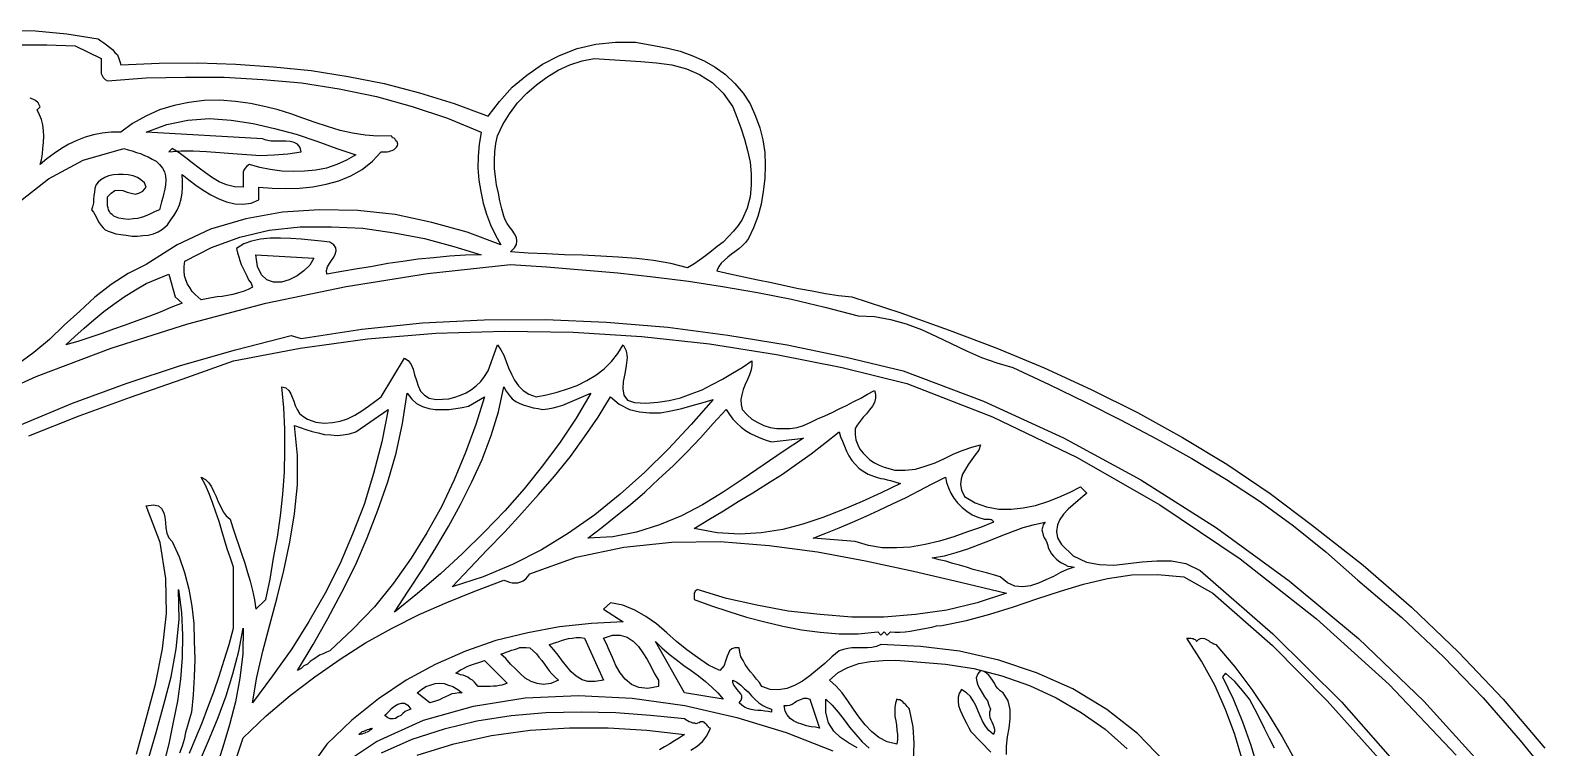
# Model space of a CAD drawing. Extents: x 0.02 to 6.46, y 0.03 to 9.18.
# Drawn here: x 2.861 to 5.976, y 6.223 to 7.688 of the extents above; entities that cross this region are included whole.
import ezdxf

# ---------------------------------------------------------------- set-up
doc = ezdxf.new("R2010")
doc.units = 0
doc.layers.add('1', color=7, linetype='Continuous')

msp = doc.modelspace()

# ---------------------------------------------------------------- linework, layer by layer
for points in [[(2.808, 7.688), (2.872, 7.687), (2.936, 7.681), (3, 7.671), (3.005, 7.667), (3.011, 7.663), (3.017, 7.659), (3.023, 7.654), (3.029, 7.649), (3.034, 7.643), (3.039, 7.638), (3.042, 7.631), (3.044, 7.625), (3.046, 7.618), (3.124, 7.621), (3.203, 7.622), (3.281, 7.619), (3.358, 7.614), (3.435, 7.606), (3.51, 7.594), (3.584, 7.58), (3.656, 7.561), (3.727, 7.539), (3.796, 7.513), (3.819, 7.543), (3.845, 7.572), (3.875, 7.597), (3.907, 7.619), (3.942, 7.637), (3.978, 7.651), (4.016, 7.66), (4.056, 7.664), (4.097, 7.664), (4.138, 7.657), (4.163, 7.652), (4.188, 7.646), (4.212, 7.637), (4.237, 7.626), (4.26, 7.613), (4.281, 7.598), (4.3, 7.58), (4.317, 7.56), (4.331, 7.538), (4.342, 7.513), (4.351, 7.489), (4.357, 7.465), (4.361, 7.439), (4.362, 7.413), (4.361, 7.386), (4.358, 7.359), (4.354, 7.333), (4.347, 7.308), (4.338, 7.285), (4.328, 7.263), (4.322, 7.255), (4.315, 7.248), (4.308, 7.242), (4.3, 7.236), (4.293, 7.231), (4.286, 7.225), (4.279, 7.219), (4.272, 7.213), (4.267, 7.206), (4.263, 7.197), (4.29, 7.191), (4.318, 7.185), (4.347, 7.179), (4.375, 7.173), (4.402, 7.167), (4.43, 7.161), (4.458, 7.156), (4.485, 7.151), (4.512, 7.147), (4.539, 7.144), (4.639, 7.111), (4.738, 7.076), (4.835, 7.039), (4.932, 6.999), (5.028, 6.955), (5.122, 6.908), (5.214, 6.857), (5.305, 6.802), (5.393, 6.742), (5.48, 6.677), (5.583, 6.596), (5.682, 6.51), (5.778, 6.418), (5.869, 6.322), (5.954, 6.222)], [(2.84, 6.882), (2.947, 6.927), (3.057, 6.967), (3.168, 7.004), (3.28, 7.036), (3.394, 7.065), (3.414, 7.059), (3.538, 7.078), (3.662, 7.091), (3.788, 7.097), (3.913, 7.098), (4.038, 7.092), (4.163, 7.082), (4.286, 7.066), (4.407, 7.046), (4.527, 7.021), (4.644, 6.993)], [(3.186, 6.212), (3.199, 6.243), (3.212, 6.274), (3.224, 6.305), (3.236, 6.337), (3.247, 6.369), (3.257, 6.402), (3.267, 6.434), (3.276, 6.467), (3.276, 6.477), (3.276, 6.488), (3.276, 6.5), (3.276, 6.513), (3.276, 6.526), (3.276, 6.539), (3.276, 6.553), (3.276, 6.566), (3.276, 6.579), (3.276, 6.592), (3.27, 6.61), (3.263, 6.629), (3.258, 6.648), (3.252, 6.666), (3.247, 6.685), (3.24, 6.704), (3.234, 6.722), (3.227, 6.74), (3.219, 6.759), (3.21, 6.776), (3.219, 6.771), (3.226, 6.764), (3.231, 6.756), (3.236, 6.746), (3.241, 6.736), (3.245, 6.725), (3.25, 6.715), (3.255, 6.705), (3.261, 6.697), (3.269, 6.69), (3.275, 6.672), (3.281, 6.654), (3.287, 6.636), (3.293, 6.618), (3.299, 6.6), (3.305, 6.581), (3.31, 6.563), (3.315, 6.544), (3.319, 6.525), (3.322, 6.506), (3.342, 6.526), (3.351, 6.567), (3.358, 6.61), (3.366, 6.653), (3.372, 6.697), (3.377, 6.741), (3.38, 6.786), (3.381, 6.83), (3.381, 6.874), (3.379, 6.917), (3.375, 6.96), (3.383, 6.958), (3.389, 6.953), (3.393, 6.946), (3.396, 6.939), (3.399, 6.931), (3.402, 6.922), (3.406, 6.914), (3.411, 6.906), (3.418, 6.9), (3.427, 6.894), (3.444, 6.888), (3.461, 6.886), (3.478, 6.887), (3.494, 6.89), (3.509, 6.895), (3.524, 6.902), (3.538, 6.911), (3.552, 6.921), (3.565, 6.93), (3.578, 6.94), (3.625, 7.019), (3.633, 7.014), (3.639, 7.006), (3.643, 6.996), (3.646, 6.985), (3.65, 6.973), (3.653, 6.962), (3.658, 6.951), (3.666, 6.943), (3.676, 6.937), (3.69, 6.934), (3.703, 6.935), (3.716, 6.936), (3.728, 6.939), (3.74, 6.943), (3.751, 6.948), (3.762, 6.955), (3.772, 6.962), (3.781, 6.971), (3.789, 6.981), (3.796, 6.993), (3.815, 7.046), (3.822, 7.036), (3.828, 7.025), (3.833, 7.012), (3.838, 6.999), (3.844, 6.986), (3.85, 6.974), (3.858, 6.962), (3.868, 6.953), (3.879, 6.945), (3.894, 6.94)], [(3.894, 6.94), (3.915, 6.944), (3.937, 6.949), (3.958, 6.956), (3.978, 6.963), (3.998, 6.973), (4.016, 6.984), (4.033, 6.997), (4.048, 7.012), (4.061, 7.028), (4.072, 7.046), (4.078, 7.034), (4.08, 7.02), (4.078, 7.004), (4.075, 6.987), (4.072, 6.971), (4.071, 6.956), (4.073, 6.943), (4.081, 6.933), (4.095, 6.928), (4.118, 6.927), (4.143, 6.929), (4.166, 6.932), (4.189, 6.938), (4.211, 6.946), (4.233, 6.954), (4.254, 6.965), (4.275, 6.976), (4.295, 6.988), (4.315, 7), (4.335, 7.013), (4.335, 7.004), (4.333, 6.995), (4.33, 6.985), (4.326, 6.975), (4.321, 6.965), (4.317, 6.955), (4.314, 6.944), (4.312, 6.934), (4.313, 6.924), (4.315, 6.914), (4.325, 6.903), (4.335, 6.894), (4.347, 6.887), (4.359, 6.881), (4.372, 6.877), (4.386, 6.875), (4.4, 6.875), (4.413, 6.875), (4.427, 6.877), (4.44, 6.881), (4.455, 6.888), (4.469, 6.895), (4.484, 6.901), (4.499, 6.908), (4.513, 6.915), (4.528, 6.922), (4.543, 6.93), (4.557, 6.937), (4.571, 6.945), (4.585, 6.953), (4.587, 6.945), (4.587, 6.937), (4.585, 6.928), (4.581, 6.921), (4.575, 6.913), (4.569, 6.905), (4.562, 6.898), (4.556, 6.89), (4.55, 6.882), (4.546, 6.875), (4.546, 6.863), (4.547, 6.852), (4.551, 6.842), (4.555, 6.833), (4.562, 6.825), (4.569, 6.818), (4.576, 6.811), (4.585, 6.805), (4.595, 6.8), (4.605, 6.796), (4.627, 6.79), (4.648, 6.79), (4.669, 6.792), (4.689, 6.798), (4.709, 6.805), (4.728, 6.814), (4.747, 6.823), (4.766, 6.831), (4.784, 6.837), (4.802, 6.842), (4.798, 6.831), (4.791, 6.821), (4.784, 6.812), (4.777, 6.802), (4.771, 6.792), (4.765, 6.782), (4.762, 6.772), (4.761, 6.761), (4.763, 6.749), (4.769, 6.736), (4.791, 6.723), (4.814, 6.715), (4.839, 6.71), (4.864, 6.71), (4.889, 6.713), (4.914, 6.718), (4.939, 6.726), (4.962, 6.735), (4.985, 6.745), (5.006, 6.756), (5.019, 6.743), (5.011, 6.736), (5.001, 6.728), (4.991, 6.719), (4.981, 6.71), (4.971, 6.7), (4.964, 6.689), (4.959, 6.678), (4.957, 6.665), (4.959, 6.652), (4.967, 6.638), (4.991, 6.615), (5.018, 6.602), (5.045, 6.597), (5.074, 6.596), (5.103, 6.599), (5.132, 6.603), (5.162, 6.605), (5.192, 6.605), (5.221, 6.599), (5.25, 6.585), (5.399, 6.456), (5.539, 6.317), (5.668, 6.17)], [(4.644, 6.993), (4.808, 6.931), (4.971, 6.856), (5.129, 6.77), (5.284, 6.672), (5.432, 6.564), (5.574, 6.446), (5.707, 6.318), (5.831, 6.181)], [(3.078, 6.21), (3.098, 6.282), (3.117, 6.353), (3.131, 6.425), (3.139, 6.497), (3.138, 6.569), (3.126, 6.642), (3.098, 6.717), (3.113, 6.719), (3.123, 6.717), (3.129, 6.712), (3.134, 6.703), (3.136, 6.694), (3.137, 6.683), (3.138, 6.672), (3.14, 6.661), (3.144, 6.652), (3.151, 6.644), (3.165, 6.613), (3.176, 6.581), (3.185, 6.547), (3.191, 6.512), (3.195, 6.477), (3.196, 6.441), (3.197, 6.404), (3.196, 6.368), (3.194, 6.331), (3.19, 6.296), (3.186, 6.282), (3.182, 6.268), (3.178, 6.254), (3.175, 6.24), (3.171, 6.226), (3.166, 6.212)], [(5.337, 6.197), (5.321, 6.25), (5.302, 6.301), (5.28, 6.351), (5.253, 6.4), (5.223, 6.447), (5.226, 6.447), (5.229, 6.447), (5.231, 6.447), (5.234, 6.446), (5.236, 6.446), (5.238, 6.445), (5.24, 6.444), (5.242, 6.442), (5.243, 6.44)], [(5.243, 6.44), (5.247, 6.444), (5.251, 6.446), (5.255, 6.447), (5.259, 6.446), (5.263, 6.444), (5.267, 6.442), (5.27, 6.439), (5.275, 6.437), (5.278, 6.435), (5.282, 6.434), (5.321, 6.388), (5.356, 6.342), (5.388, 6.294), (5.418, 6.245), (5.446, 6.195)], [(5.402, 6.222), (5.392, 6.242), (5.382, 6.262), (5.372, 6.282), (5.362, 6.302), (5.351, 6.322), (5.337, 6.34), (5.321, 6.358), (5.302, 6.375), (5.296, 6.368), (5.318, 6.323), (5.337, 6.276), (5.354, 6.228), (5.368, 6.18)]]:
    msp.add_lwpolyline(points)
at = {"layer": '1'}
for points in [[(3.006, 7.631), (3.006, 7.626), (3.006, 7.621), (3.006, 7.616), (3.006, 7.611), (3.006, 7.605), (3.006, 7.6), (3.008, 7.596), (3.01, 7.592), (3.014, 7.588), (3.019, 7.585), (3.098, 7.591), (3.178, 7.593), (3.257, 7.593), (3.336, 7.588), (3.415, 7.581), (3.492, 7.569), (3.568, 7.553), (3.641, 7.533), (3.713, 7.509), (3.782, 7.48), (3.778, 7.455), (3.776, 7.431), (3.775, 7.407), (3.777, 7.382), (3.781, 7.359), (3.786, 7.335), (3.793, 7.313), (3.801, 7.291), (3.811, 7.27), (3.822, 7.25), (3.753, 7.276), (3.681, 7.296), (3.606, 7.312), (3.53, 7.32), (3.452, 7.322), (3.376, 7.317), (3.301, 7.303), (3.229, 7.282), (3.161, 7.25), (3.098, 7.21), (3.061, 7.192), (3.026, 7.169), (2.993, 7.143), (2.962, 7.115), (2.93, 7.086), (2.9, 7.057), (2.868, 7.03), (2.835, 7.006)], [(2.837, 7.659), (2.895, 7.659), (2.953, 7.657), (3.006, 7.631)], [(4.296, 7.532), (4.304, 7.511), (4.312, 7.489), (4.32, 7.466), (4.326, 7.443), (4.331, 7.419), (4.333, 7.395), (4.333, 7.372), (4.331, 7.348), (4.325, 7.325), (4.315, 7.302), (4.307, 7.29), (4.297, 7.278), (4.287, 7.267), (4.276, 7.256), (4.264, 7.247), (4.252, 7.237), (4.24, 7.228), (4.228, 7.219), (4.216, 7.211), (4.203, 7.203), (4.169, 7.212), (4.134, 7.218), (4.099, 7.222), (4.062, 7.225), (4.026, 7.227), (3.989, 7.229), (3.952, 7.23), (3.915, 7.232), (3.878, 7.233), (3.842, 7.236), (3.85, 7.244), (3.854, 7.251), (3.855, 7.258), (3.854, 7.265), (3.85, 7.273), (3.845, 7.28), (3.84, 7.287), (3.835, 7.294), (3.831, 7.301), (3.828, 7.309), (3.824, 7.324), (3.82, 7.34), (3.817, 7.356), (3.813, 7.373), (3.811, 7.389), (3.809, 7.406), (3.809, 7.423), (3.81, 7.44), (3.812, 7.457), (3.815, 7.473), (3.826, 7.496), (3.84, 7.518), (3.856, 7.54), (3.875, 7.56), (3.895, 7.577), (3.916, 7.593), (3.939, 7.607), (3.963, 7.618), (3.988, 7.626), (4.013, 7.631), (4.044, 7.629), (4.076, 7.627), (4.108, 7.625), (4.14, 7.622), (4.171, 7.618), (4.201, 7.61), (4.228, 7.598), (4.254, 7.582), (4.276, 7.56), (4.296, 7.532)], [(2.835, 7.335), (2.898, 7.385), (2.969, 7.423), (3.052, 7.447), (3.061, 7.444), (3.069, 7.442), (3.078, 7.439), (3.086, 7.437), (3.094, 7.433), (3.102, 7.43), (3.11, 7.425), (3.118, 7.421), (3.125, 7.414), (3.131, 7.407), (3.135, 7.399), (3.137, 7.391), (3.138, 7.382), (3.137, 7.373), (3.136, 7.364), (3.134, 7.356), (3.132, 7.347), (3.129, 7.338), (3.127, 7.33), (3.125, 7.322), (3.116, 7.318), (3.108, 7.314), (3.099, 7.31), (3.09, 7.307), (3.08, 7.304), (3.071, 7.303), (3.061, 7.302), (3.051, 7.303), (3.042, 7.305), (3.032, 7.309), (3.028, 7.312), (3.025, 7.314), (3.023, 7.318), (3.021, 7.322), (3.02, 7.326), (3.019, 7.33), (3.019, 7.335), (3.019, 7.339), (3.019, 7.344), (3.019, 7.348), (3.026, 7.356), (3.034, 7.361), (3.042, 7.362), (3.05, 7.361), (3.059, 7.358), (3.067, 7.356), (3.076, 7.354), (3.083, 7.356), (3.091, 7.36), (3.098, 7.368), (3.094, 7.377), (3.087, 7.383), (3.08, 7.388), (3.071, 7.391), (3.061, 7.393), (3.051, 7.394), (3.041, 7.394), (3.031, 7.393), (3.021, 7.391), (3.013, 7.388), (3.005, 7.383), (3, 7.378), (2.995, 7.372), (2.993, 7.365), (2.992, 7.358), (2.991, 7.351), (2.99, 7.343), (2.99, 7.336), (2.988, 7.328), (2.986, 7.322), (2.99, 7.317), (2.993, 7.312), (2.996, 7.306), (2.999, 7.3), (3.002, 7.295), (3.006, 7.29), (3.01, 7.285), (3.014, 7.281), (3.02, 7.278), (3.026, 7.276), (3.036, 7.273), (3.046, 7.271), (3.057, 7.27), (3.069, 7.268), (3.08, 7.268), (3.091, 7.269), (3.102, 7.27), (3.113, 7.273), (3.122, 7.277), (3.131, 7.282), (3.141, 7.291), (3.148, 7.301), (3.155, 7.311), (3.161, 7.321), (3.166, 7.332), (3.169, 7.344), (3.171, 7.356), (3.172, 7.368), (3.172, 7.381), (3.171, 7.394), (3.185, 7.383), (3.199, 7.372), (3.214, 7.362), (3.23, 7.352), (3.246, 7.344), (3.262, 7.338), (3.279, 7.334), (3.295, 7.333), (3.312, 7.335), (3.328, 7.342), (3.328, 7.368), (3.355, 7.366), (3.383, 7.365), (3.411, 7.366), (3.438, 7.369), (3.465, 7.374), (3.491, 7.381), (3.516, 7.391), (3.539, 7.404), (3.56, 7.421), (3.578, 7.44), (3.583, 7.44), (3.586, 7.44), (3.59, 7.44), (3.594, 7.441), (3.597, 7.442), (3.6, 7.443), (3.604, 7.445), (3.606, 7.447), (3.609, 7.45), (3.611, 7.453), (3.612, 7.456), (3.611, 7.458), (3.611, 7.46), (3.609, 7.462), (3.607, 7.465), (3.606, 7.466), (3.604, 7.468), (3.601, 7.469), (3.6, 7.471), (3.598, 7.473), (3.571, 7.472), (3.545, 7.474), (3.519, 7.478), (3.494, 7.484), (3.468, 7.492), (3.443, 7.5), (3.418, 7.509), (3.393, 7.518), (3.367, 7.526), (3.342, 7.532), (3.311, 7.539), (3.28, 7.543), (3.248, 7.546), (3.216, 7.545), (3.185, 7.541), (3.155, 7.535), (3.125, 7.526), (3.097, 7.513), (3.07, 7.498), (3.046, 7.48), (3.026, 7.48), (3.008, 7.478), (2.99, 7.475), (2.973, 7.47), (2.956, 7.463), (2.94, 7.456), (2.925, 7.447), (2.91, 7.437), (2.895, 7.426), (2.881, 7.414), (2.884, 7.424), (2.886, 7.436), (2.887, 7.447), (2.888, 7.459), (2.889, 7.472), (2.888, 7.483), (2.887, 7.495), (2.884, 7.506), (2.88, 7.516), (2.875, 7.526), (2.881, 7.532), (2.877, 7.54), (2.872, 7.545), (2.866, 7.548), (2.861, 7.55)], [(3.526, 7.434), (3.507, 7.423), (3.487, 7.414), (3.466, 7.407), (3.444, 7.403), (3.421, 7.401), (3.398, 7.4), (3.375, 7.401), (3.351, 7.404), (3.33, 7.408), (3.309, 7.414), (3.303, 7.411), (3.3, 7.407), (3.297, 7.403), (3.296, 7.399), (3.296, 7.394), (3.296, 7.388), (3.296, 7.383), (3.296, 7.378), (3.296, 7.373), (3.296, 7.368), (3.278, 7.369), (3.262, 7.373), (3.247, 7.379), (3.233, 7.387), (3.219, 7.397), (3.206, 7.407), (3.192, 7.418), (3.179, 7.428), (3.165, 7.438), (3.151, 7.447), (3.144, 7.44), (3.169, 7.442), (3.194, 7.442), (3.221, 7.441), (3.248, 7.439), (3.275, 7.437), (3.303, 7.435), (3.331, 7.433), (3.359, 7.434), (3.387, 7.436), (3.414, 7.44), (3.412, 7.449), (3.407, 7.456), (3.4, 7.459), (3.392, 7.461), (3.383, 7.462), (3.372, 7.462), (3.363, 7.462), (3.353, 7.462), (3.343, 7.464), (3.335, 7.467), (3.098, 7.48), (3.14, 7.496), (3.183, 7.505), (3.227, 7.508), (3.271, 7.505), (3.316, 7.498), (3.36, 7.488), (3.404, 7.476), (3.446, 7.462), (3.487, 7.447), (3.526, 7.434)], [(3.782, 7.23), (3.75, 7.229), (3.717, 7.227), (3.685, 7.224), (3.653, 7.221), (3.622, 7.216), (3.591, 7.212), (3.56, 7.206), (3.529, 7.201), (3.497, 7.196), (3.467, 7.19), (3.466, 7.198), (3.468, 7.205), (3.472, 7.212), (3.476, 7.218), (3.481, 7.225), (3.484, 7.231), (3.486, 7.238), (3.485, 7.244), (3.481, 7.25), (3.473, 7.256), (3.455, 7.258), (3.435, 7.26), (3.414, 7.262), (3.393, 7.263), (3.372, 7.264), (3.351, 7.264), (3.331, 7.262), (3.313, 7.258), (3.297, 7.252), (3.282, 7.243), (3.284, 7.234), (3.287, 7.226), (3.289, 7.218), (3.292, 7.21), (3.296, 7.202), (3.3, 7.194), (3.303, 7.187), (3.307, 7.179), (3.312, 7.172), (3.315, 7.164), (3.306, 7.159), (3.296, 7.155), (3.286, 7.152), (3.275, 7.149), (3.264, 7.147), (3.253, 7.145), (3.243, 7.144), (3.231, 7.142), (3.221, 7.14), (3.21, 7.138), (3.204, 7.143), (3.198, 7.149), (3.192, 7.155), (3.187, 7.163), (3.182, 7.17), (3.179, 7.179), (3.176, 7.187), (3.175, 7.197), (3.175, 7.206), (3.177, 7.217), (3.231, 7.245), (3.289, 7.266), (3.349, 7.28), (3.412, 7.287), (3.476, 7.287), (3.54, 7.284), (3.604, 7.275), (3.666, 7.263), (3.726, 7.247), (3.782, 7.23)], [(3.44, 7.223), (3.432, 7.209), (3.42, 7.197), (3.406, 7.187), (3.39, 7.179), (3.374, 7.174), (3.358, 7.174), (3.344, 7.179), (3.333, 7.189), (3.325, 7.206), (3.322, 7.23), (3.44, 7.223)], [(2.724, 6.914), (2.873, 6.981), (3.026, 7.039), (3.183, 7.089), (3.342, 7.131), (3.506, 7.165), (3.672, 7.192), (3.842, 7.21), (3.915, 7.205), (3.988, 7.199), (4.061, 7.193), (4.133, 7.185), (4.205, 7.176), (4.275, 7.165), (4.346, 7.153), (4.416, 7.139), (4.484, 7.123), (4.552, 7.105)], [(3.157, 7.144), (3.171, 7.131), (3.148, 7.122), (3.126, 7.113), (3.103, 7.104), (3.079, 7.095), (3.055, 7.086), (3.031, 7.078), (3.007, 7.069), (2.983, 7.061), (2.958, 7.053), (2.934, 7.046), (2.952, 7.063), (2.971, 7.08), (2.991, 7.097), (3.011, 7.114), (3.032, 7.129), (3.053, 7.144), (3.076, 7.158), (3.098, 7.171), (3.121, 7.181), (3.144, 7.19), (3.157, 7.144)], [(4.552, 7.105), (4.585, 7.104), (4.618, 7.098), (4.65, 7.089), (4.681, 7.077), (4.712, 7.063), (4.742, 7.049), (4.773, 7.034), (4.804, 7.02), (4.835, 7.009), (4.868, 7), (4.942, 6.965), (5.016, 6.929), (5.089, 6.892), (5.161, 6.854), (5.233, 6.814), (5.304, 6.771), (5.373, 6.726), (5.441, 6.676), (5.507, 6.623), (5.572, 6.565), (5.662, 6.489), (5.747, 6.409), (5.828, 6.325), (5.904, 6.238), (5.976, 6.149)], [(2.858, 6.86), (2.961, 6.901), (3.066, 6.939), (3.171, 6.976), (3.276, 7.013), (3.412, 7.039), (3.55, 7.058), (3.689, 7.07), (3.83, 7.074), (3.97, 7.072), (4.11, 7.063), (4.248, 7.048), (4.385, 7.026), (4.519, 7), (4.651, 6.967)], [(3.756, 6.921), (3.789, 6.94), (3.771, 6.883), (3.75, 6.826), (3.727, 6.77), (3.701, 6.715), (3.671, 6.662), (3.639, 6.61), (3.603, 6.559), (3.564, 6.511), (3.52, 6.465), (3.473, 6.421), (3.466, 6.418), (3.459, 6.415), (3.452, 6.412), (3.446, 6.408), (3.439, 6.403), (3.433, 6.399), (3.427, 6.394), (3.42, 6.39), (3.414, 6.385), (3.407, 6.381), (3.439, 6.434), (3.469, 6.487), (3.497, 6.541), (3.525, 6.596), (3.549, 6.652), (3.571, 6.708), (3.591, 6.766), (3.608, 6.825), (3.621, 6.885), (3.631, 6.947), (3.64, 6.935), (3.65, 6.926), (3.662, 6.92), (3.675, 6.916), (3.688, 6.914), (3.702, 6.914), (3.716, 6.914), (3.73, 6.916), (3.743, 6.918), (3.756, 6.921)], [(3.907, 6.914), (3.918, 6.915), (3.929, 6.917), (3.939, 6.92), (3.949, 6.923), (3.958, 6.927), (3.968, 6.931), (3.977, 6.935), (3.987, 6.939), (3.996, 6.943), (4.006, 6.947), (3.976, 6.896), (3.943, 6.847), (3.907, 6.799), (3.87, 6.752), (3.83, 6.707), (3.788, 6.663), (3.744, 6.62), (3.699, 6.578), (3.652, 6.538), (3.605, 6.5), (3.633, 6.543), (3.662, 6.587), (3.689, 6.631), (3.715, 6.675), (3.74, 6.72), (3.763, 6.766), (3.784, 6.812), (3.802, 6.861), (3.817, 6.909), (3.828, 6.96), (3.833, 6.951), (3.839, 6.943), (3.845, 6.936), (3.853, 6.93), (3.861, 6.926), (3.87, 6.923), (3.879, 6.92), (3.888, 6.917), (3.898, 6.916), (3.907, 6.914)], [(4.651, 6.967), (4.826, 6.899), (4.999, 6.816), (5.168, 6.719), (5.332, 6.609), (5.488, 6.486), (5.636, 6.352), (5.773, 6.208)], [(4.256, 6.934), (4.211, 6.883), (4.164, 6.833), (4.116, 6.786), (4.066, 6.741), (4.014, 6.699), (3.96, 6.661), (3.905, 6.627), (3.846, 6.597), (3.786, 6.572), (3.723, 6.552), (3.759, 6.59), (3.794, 6.627), (3.83, 6.664), (3.865, 6.702), (3.899, 6.74), (3.932, 6.778), (3.964, 6.818), (3.993, 6.858), (4.021, 6.898), (4.046, 6.94), (4.064, 6.925), (4.085, 6.914), (4.105, 6.909), (4.126, 6.907), (4.148, 6.907), (4.169, 6.911), (4.192, 6.916), (4.213, 6.922), (4.235, 6.928), (4.256, 6.934)], [(3.315, 6.315), (3.324, 6.367), (3.336, 6.42), (3.35, 6.474), (3.365, 6.53), (3.379, 6.585), (3.391, 6.643), (3.401, 6.701), (3.407, 6.76), (3.407, 6.82), (3.401, 6.881), (3.412, 6.877), (3.424, 6.873), (3.437, 6.869), (3.449, 6.866), (3.462, 6.863), (3.475, 6.862), (3.488, 6.861), (3.5, 6.862), (3.513, 6.864), (3.526, 6.868), (3.592, 6.914), (3.579, 6.848), (3.562, 6.783), (3.543, 6.72), (3.519, 6.659), (3.493, 6.598), (3.463, 6.539), (3.43, 6.481), (3.395, 6.425), (3.356, 6.37), (3.315, 6.315)], [(4.375, 6.848), (4.44, 6.855), (4.399, 6.828), (4.358, 6.8), (4.317, 6.772), (4.276, 6.745), (4.234, 6.719), (4.191, 6.697), (4.146, 6.678), (4.099, 6.663), (4.051, 6.654), (4, 6.651), (4.028, 6.673), (4.057, 6.696), (4.087, 6.72), (4.116, 6.745), (4.145, 6.772), (4.174, 6.799), (4.202, 6.827), (4.23, 6.856), (4.256, 6.885), (4.282, 6.914), (4.289, 6.904), (4.296, 6.894), (4.304, 6.886), (4.313, 6.878), (4.322, 6.871), (4.332, 6.865), (4.342, 6.86), (4.353, 6.855), (4.364, 6.851), (4.375, 6.848)], [(4.572, 6.782), (4.578, 6.78), (4.585, 6.777), (4.591, 6.775), (4.598, 6.773), (4.604, 6.772), (4.611, 6.77), (4.618, 6.769), (4.625, 6.767), (4.631, 6.765), (4.638, 6.763), (4.599, 6.744), (4.56, 6.726), (4.52, 6.709), (4.48, 6.693), (4.439, 6.68), (4.398, 6.669), (4.354, 6.662), (4.31, 6.659), (4.264, 6.662), (4.217, 6.671), (4.247, 6.689), (4.277, 6.707), (4.307, 6.726), (4.337, 6.744), (4.367, 6.763), (4.397, 6.782), (4.426, 6.802), (4.456, 6.823), (4.484, 6.845), (4.513, 6.868), (4.516, 6.858), (4.52, 6.849), (4.524, 6.839), (4.528, 6.829), (4.533, 6.819), (4.539, 6.81), (4.546, 6.802), (4.553, 6.794), (4.562, 6.788), (4.572, 6.782)], [(4.809, 6.69), (4.812, 6.69), (4.814, 6.69), (4.817, 6.69), (4.82, 6.69), (4.822, 6.689), (4.824, 6.689), (4.826, 6.687), (4.827, 6.686), (4.828, 6.684), (4.802, 6.673), (4.775, 6.664), (4.747, 6.654), (4.718, 6.645), (4.689, 6.638), (4.659, 6.633), (4.63, 6.631), (4.601, 6.631), (4.573, 6.636), (4.546, 6.644), (4.46, 6.651), (4.486, 6.661), (4.513, 6.672), (4.54, 6.684), (4.568, 6.696), (4.595, 6.708), (4.622, 6.721), (4.65, 6.734), (4.676, 6.748), (4.703, 6.762), (4.73, 6.776), (4.732, 6.765), (4.736, 6.754), (4.741, 6.743), (4.747, 6.733), (4.755, 6.723), (4.764, 6.714), (4.774, 6.706), (4.785, 6.699), (4.796, 6.694), (4.809, 6.69)], [(4.934, 6.684), (4.93, 6.678), (4.928, 6.673), (4.927, 6.668), (4.928, 6.663), (4.93, 6.657), (4.932, 6.652), (4.935, 6.647), (4.937, 6.642), (4.939, 6.636), (4.94, 6.631), (4.943, 6.625), (4.947, 6.619), (4.951, 6.614), (4.956, 6.609), (4.962, 6.604), (4.967, 6.601), (4.974, 6.597), (4.98, 6.594), (4.986, 6.593), (4.993, 6.592), (4.979, 6.587), (4.965, 6.581), (4.951, 6.573), (4.935, 6.566), (4.92, 6.559), (4.904, 6.554), (4.888, 6.552), (4.872, 6.553), (4.857, 6.56), (4.842, 6.572), (4.828, 6.576), (4.814, 6.58), (4.8, 6.584), (4.787, 6.587), (4.773, 6.592), (4.759, 6.596), (4.745, 6.599), (4.731, 6.604), (4.717, 6.607), (4.703, 6.611), (4.728, 6.615), (4.752, 6.622), (4.776, 6.629), (4.799, 6.638), (4.822, 6.647), (4.844, 6.656), (4.867, 6.665), (4.889, 6.673), (4.912, 6.679), (4.934, 6.684)], [(3.236, 6.065), (3.296, 6.243), (3.343, 6.288), (3.392, 6.33), (3.442, 6.368), (3.494, 6.404), (3.546, 6.437), (3.6, 6.467), (3.655, 6.495), (3.712, 6.52), (3.769, 6.543), (3.828, 6.565), (3.834, 6.563), (3.84, 6.561), (3.845, 6.56), (3.851, 6.56), (3.857, 6.56), (3.863, 6.562), (3.868, 6.564), (3.873, 6.568), (3.877, 6.573), (3.881, 6.578), (3.976, 6.612), (4.073, 6.633), (4.171, 6.643), (4.27, 6.644), (4.37, 6.636), (4.469, 6.623), (4.567, 6.605), (4.665, 6.584), (4.761, 6.561), (4.855, 6.539)], [(4.855, 6.539), (4.795, 6.519), (4.733, 6.504), (4.669, 6.495), (4.604, 6.49), (4.539, 6.49), (4.474, 6.495), (4.409, 6.502), (4.345, 6.514), (4.283, 6.528), (4.223, 6.546), (4.221, 6.544), (4.219, 6.543), (4.218, 6.541), (4.217, 6.539), (4.217, 6.537), (4.217, 6.534), (4.217, 6.532), (4.217, 6.529), (4.217, 6.526), (4.252, 6.513), (4.288, 6.501), (4.324, 6.49), (4.361, 6.48), (4.398, 6.471), (4.436, 6.464), (4.474, 6.459), (4.513, 6.456), (4.552, 6.456), (4.592, 6.46), (4.598, 6.453), (4.605, 6.46), (4.611, 6.453), (4.618, 6.46), (4.627, 6.459), (4.637, 6.459), (4.648, 6.46), (4.658, 6.461), (4.669, 6.463), (4.68, 6.465), (4.691, 6.467), (4.702, 6.469), (4.712, 6.472), (4.723, 6.473), (4.773, 6.483), (4.821, 6.496), (4.869, 6.511), (4.917, 6.527), (4.965, 6.543), (5.012, 6.557), (5.061, 6.569), (5.111, 6.576), (5.163, 6.577), (5.217, 6.572), (5.276, 6.539), (5.398, 6.432), (5.51, 6.319), (5.615, 6.201)], [(3.102, 6.198), (3.118, 6.254), (3.134, 6.311), (3.149, 6.368), (3.159, 6.425), (3.165, 6.485), (3.164, 6.546), (3.17, 6.499), (3.172, 6.453), (3.171, 6.407), (3.168, 6.363), (3.162, 6.318), (3.153, 6.275), (3.144, 6.231), (3.133, 6.189)], [(5.178, 6.194), (5.122, 6.252), (5.06, 6.301), (4.99, 6.343), (4.916, 6.376), (4.839, 6.402), (4.759, 6.42), (4.679, 6.43), (4.598, 6.434), (4.589, 6.43), (4.58, 6.428), (4.571, 6.427), (4.563, 6.427), (4.555, 6.427), (4.548, 6.427), (4.539, 6.427), (4.531, 6.426), (4.522, 6.424), (4.513, 6.421), (4.498, 6.409), (4.484, 6.395), (4.469, 6.383), (4.453, 6.37), (4.438, 6.359), (4.422, 6.35), (4.406, 6.344), (4.389, 6.341), (4.372, 6.342), (4.355, 6.348), (4.35, 6.356), (4.344, 6.363), (4.338, 6.371), (4.332, 6.378), (4.326, 6.386), (4.321, 6.393), (4.317, 6.401), (4.312, 6.409), (4.31, 6.418), (4.309, 6.427), (4.3, 6.427), (4.294, 6.425), (4.289, 6.421), (4.287, 6.416), (4.284, 6.41), (4.282, 6.404), (4.28, 6.398), (4.278, 6.391), (4.274, 6.386), (4.269, 6.381), (4.246, 6.392), (4.224, 6.407), (4.202, 6.423), (4.181, 6.44), (4.161, 6.458), (4.14, 6.476), (4.118, 6.491), (4.096, 6.504), (4.071, 6.514), (4.046, 6.519), (4.032, 6.506), (4.072, 6.48), (4.007, 6.477), (3.942, 6.47), (3.877, 6.458), (3.812, 6.442), (3.75, 6.42), (3.688, 6.393), (3.629, 6.361), (3.572, 6.323), (3.518, 6.279), (3.467, 6.23), (3.446, 6.202)], [(3.209, 6.199), (3.227, 6.242), (3.245, 6.285), (3.261, 6.329), (3.275, 6.374), (3.287, 6.42), (3.296, 6.467), (3.295, 6.415), (3.289, 6.365), (3.28, 6.317), (3.268, 6.27), (3.254, 6.224), (3.239, 6.178)], [(4.032, 6.361), (4.015, 6.358), (4, 6.358), (3.988, 6.362), (3.976, 6.369), (3.966, 6.378), (3.957, 6.389), (3.948, 6.4), (3.939, 6.412), (3.93, 6.423), (3.921, 6.434), (3.926, 6.435), (3.932, 6.437), (3.939, 6.439), (3.946, 6.442), (3.953, 6.444), (3.96, 6.446), (3.968, 6.447), (3.976, 6.448), (3.985, 6.448), (3.993, 6.447), (4.032, 6.361)], [(4.144, 6.361), (4.144, 6.348), (4.122, 6.344), (4.104, 6.346), (4.089, 6.352), (4.076, 6.363), (4.066, 6.376), (4.057, 6.391), (4.05, 6.407), (4.043, 6.422), (4.038, 6.435), (4.032, 6.447), (4.05, 6.453), (4.066, 6.453), (4.08, 6.449), (4.092, 6.441), (4.103, 6.43), (4.112, 6.417), (4.121, 6.403), (4.129, 6.388), (4.136, 6.374), (4.144, 6.361)], [(3.94, 6.361), (3.924, 6.354), (3.909, 6.352), (3.896, 6.354), (3.884, 6.358), (3.872, 6.365), (3.862, 6.374), (3.852, 6.384), (3.842, 6.394), (3.832, 6.405), (3.822, 6.414), (3.828, 6.416), (3.833, 6.418), (3.839, 6.42), (3.844, 6.422), (3.85, 6.424), (3.856, 6.426), (3.861, 6.428), (3.868, 6.428), (3.874, 6.428), (3.881, 6.427), (3.888, 6.421), (3.895, 6.415), (3.9, 6.408), (3.906, 6.401), (3.911, 6.394), (3.916, 6.387), (3.921, 6.38), (3.926, 6.374), (3.933, 6.367), (3.94, 6.361)], [(4.276, 6.322), (4.197, 6.335), (4.138, 6.44), (4.151, 6.427), (4.166, 6.414), (4.18, 6.403), (4.196, 6.391), (4.211, 6.381), (4.226, 6.37), (4.24, 6.358), (4.253, 6.347), (4.265, 6.335), (4.276, 6.322)], [(3.835, 6.355), (3.83, 6.353), (3.824, 6.351), (3.819, 6.35), (3.813, 6.349), (3.807, 6.349), (3.8, 6.348), (3.794, 6.348), (3.788, 6.348), (3.782, 6.348), (3.776, 6.348), (3.772, 6.353), (3.768, 6.357), (3.764, 6.361), (3.759, 6.364), (3.755, 6.367), (3.75, 6.369), (3.745, 6.371), (3.74, 6.372), (3.735, 6.374), (3.73, 6.375), (3.735, 6.379), (3.74, 6.382), (3.746, 6.385), (3.752, 6.388), (3.758, 6.391), (3.764, 6.393), (3.77, 6.395), (3.777, 6.397), (3.783, 6.399), (3.789, 6.401), (3.835, 6.355)], [(4.665, 6.198), (4.666, 6.232), (4.664, 6.266), (4.657, 6.302), (4.655, 6.304), (4.652, 6.307), (4.65, 6.31), (4.648, 6.312), (4.645, 6.314), (4.643, 6.317), (4.64, 6.319), (4.637, 6.321), (4.634, 6.321), (4.631, 6.322), (4.628, 6.314), (4.627, 6.305), (4.627, 6.296), (4.627, 6.287), (4.629, 6.278), (4.63, 6.269), (4.631, 6.259), (4.632, 6.25), (4.632, 6.24), (4.631, 6.23), (4.611, 6.235), (4.594, 6.244), (4.579, 6.256), (4.566, 6.27), (4.553, 6.286), (4.542, 6.302), (4.531, 6.319), (4.519, 6.335), (4.507, 6.349), (4.493, 6.361), (4.511, 6.377), (4.531, 6.387), (4.553, 6.395), (4.577, 6.399), (4.603, 6.401), (4.629, 6.402), (4.655, 6.4), (4.68, 6.398), (4.706, 6.396), (4.73, 6.394), (4.788, 6.385), (4.845, 6.37), (4.902, 6.35), (4.956, 6.325), (5.007, 6.295), (5.056, 6.261), (5.101, 6.221)], [(3.743, 6.335), (3.736, 6.335), (3.729, 6.334), (3.722, 6.333), (3.715, 6.33), (3.709, 6.327), (3.703, 6.324), (3.697, 6.321), (3.691, 6.319), (3.684, 6.317), (3.677, 6.315), (3.651, 6.335), (3.66, 6.342), (3.669, 6.348), (3.678, 6.351), (3.688, 6.354), (3.697, 6.355), (3.706, 6.354), (3.715, 6.351), (3.724, 6.348), (3.734, 6.342), (3.743, 6.335)], [(4.375, 6.302), (4.375, 6.296), (4.368, 6.297), (4.361, 6.298), (4.354, 6.299), (4.347, 6.299), (4.34, 6.3), (4.333, 6.301), (4.326, 6.303), (4.32, 6.306), (4.314, 6.31), (4.309, 6.315), (4.313, 6.32), (4.314, 6.325), (4.314, 6.329), (4.312, 6.333), (4.308, 6.338), (4.305, 6.342), (4.301, 6.347), (4.298, 6.351), (4.296, 6.356), (4.296, 6.361), (4.304, 6.357), (4.312, 6.351), (4.319, 6.344), (4.327, 6.337), (4.334, 6.329), (4.341, 6.322), (4.349, 6.315), (4.357, 6.309), (4.365, 6.305), (4.375, 6.302)], [(4.855, 6.209), (4.855, 6.226), (4.857, 6.245), (4.86, 6.263), (4.862, 6.282), (4.862, 6.301), (4.858, 6.319), (4.848, 6.335), (4.842, 6.339), (4.837, 6.344), (4.833, 6.349), (4.83, 6.355), (4.826, 6.361), (4.823, 6.366), (4.819, 6.371), (4.814, 6.375), (4.809, 6.379), (4.802, 6.381), (4.796, 6.374), (4.793, 6.366), (4.794, 6.358), (4.796, 6.351), (4.8, 6.343), (4.805, 6.335), (4.81, 6.327), (4.816, 6.319), (4.819, 6.31), (4.822, 6.302), (4.82, 6.296), (4.82, 6.29), (4.821, 6.285), (4.823, 6.28), (4.825, 6.276), (4.827, 6.271), (4.829, 6.266), (4.83, 6.261), (4.83, 6.256), (4.828, 6.25), (4.819, 6.258), (4.812, 6.267), (4.806, 6.277), (4.801, 6.288), (4.797, 6.298), (4.792, 6.309), (4.787, 6.319), (4.781, 6.328), (4.773, 6.335), (4.763, 6.342), (4.758, 6.334), (4.756, 6.326), (4.756, 6.318), (4.757, 6.309), (4.76, 6.3), (4.764, 6.291), (4.768, 6.282), (4.773, 6.273), (4.778, 6.264), (4.782, 6.256), (4.823, 6.214)], [(3.48, 6.177), (3.568, 6.236), (3.664, 6.279), (3.766, 6.308), (3.872, 6.325), (3.981, 6.33), (4.09, 6.324), (4.198, 6.309), (4.304, 6.285), (4.405, 6.254), (4.5, 6.217)], [(4.473, 6.263), (4.465, 6.265), (4.456, 6.266), (4.446, 6.268), (4.437, 6.271), (4.428, 6.274), (4.42, 6.278), (4.413, 6.283), (4.407, 6.29), (4.403, 6.298), (4.401, 6.309), (4.407, 6.309), (4.412, 6.31), (4.417, 6.312), (4.421, 6.315), (4.426, 6.318), (4.431, 6.32), (4.436, 6.322), (4.441, 6.324), (4.447, 6.324), (4.453, 6.322), (4.473, 6.263)], [(4.21, 6.218), (4.223, 6.226), (4.234, 6.236), (4.243, 6.247), (4.25, 6.263), (4.247, 6.264), (4.246, 6.266), (4.244, 6.268), (4.243, 6.27), (4.241, 6.272), (4.239, 6.273), (4.237, 6.275), (4.235, 6.276), (4.233, 6.276), (4.23, 6.276), (4.227, 6.274), (4.224, 6.273), (4.221, 6.272), (4.218, 6.273), (4.214, 6.273), (4.21, 6.275), (4.207, 6.276), (4.203, 6.278), (4.2, 6.28), (4.197, 6.282), (4.128, 6.289), (4.057, 6.294), (3.986, 6.296), (3.914, 6.294), (3.843, 6.288), (3.773, 6.277), (3.706, 6.261), (3.64, 6.24), (3.578, 6.212)], [(3.638, 6.302), (3.633, 6.3), (3.627, 6.297), (3.622, 6.293), (3.618, 6.289), (3.612, 6.286), (3.607, 6.283), (3.602, 6.282), (3.596, 6.282), (3.591, 6.284), (3.585, 6.289), (3.586, 6.29), (3.589, 6.293), (3.593, 6.297), (3.599, 6.303), (3.605, 6.308), (3.612, 6.312), (3.619, 6.314), (3.625, 6.314), (3.632, 6.31), (3.638, 6.302)], [(4.55, 6.223), (4.532, 6.233), (4.516, 6.244), (4.502, 6.257), (4.491, 6.274), (4.486, 6.295), (4.486, 6.322), (4.499, 6.31), (4.511, 6.296), (4.523, 6.28), (4.534, 6.265), (4.547, 6.25), (4.56, 6.235), (4.574, 6.222)], [(3.559, 6.263), (3.557, 6.26), (3.554, 6.258), (3.552, 6.256), (3.549, 6.255), (3.546, 6.254), (3.544, 6.253), (3.541, 6.252), (3.538, 6.251), (3.535, 6.25), (3.532, 6.25), (3.534, 6.252), (3.537, 6.254), (3.539, 6.256), (3.542, 6.257), (3.545, 6.258), (3.547, 6.259), (3.55, 6.26), (3.553, 6.261), (3.556, 6.262), (3.559, 6.263)], [(3.651, 6.208), (3.726, 6.231), (3.803, 6.248), (3.882, 6.259), (3.962, 6.264), (4.041, 6.264), (4.12, 6.259), (4.197, 6.25)], [(4.197, 6.25), (4.187, 6.243), (4.177, 6.237), (4.167, 6.231), (4.156, 6.225), (4.146, 6.219)]]:
    msp.add_lwpolyline(points, dxfattribs=at)

doc.saveas('drawing.dxf')
